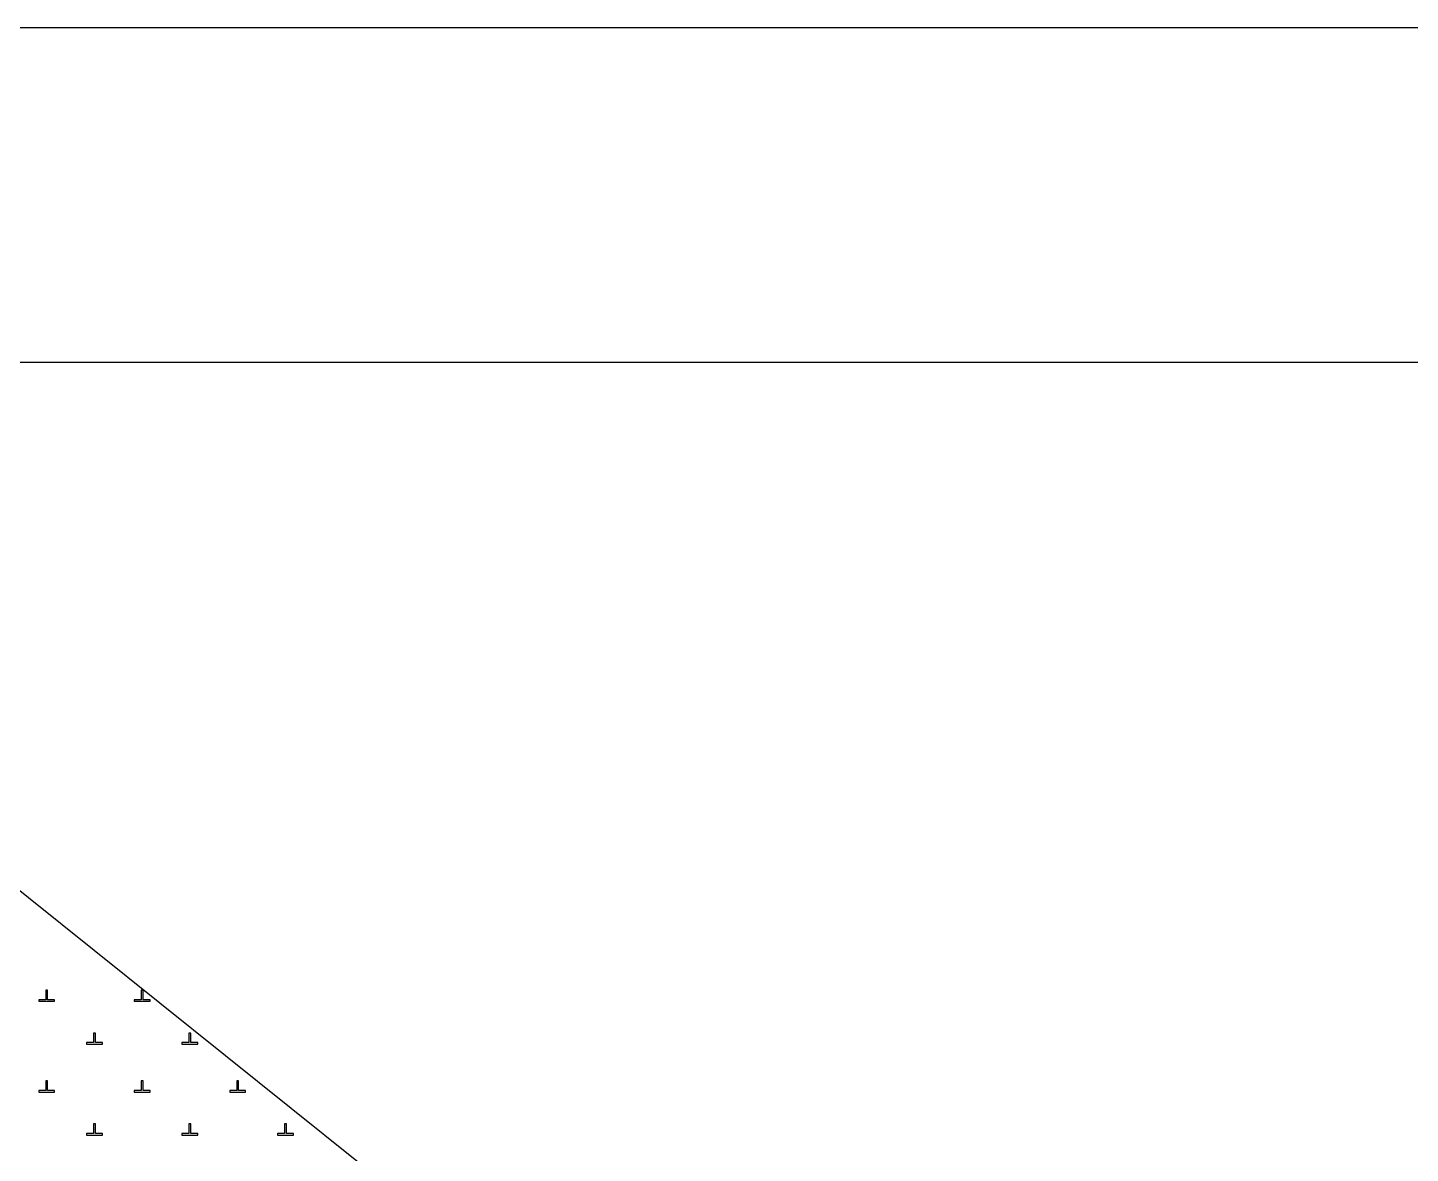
# Model space of a CAD drawing. Extents: x 550890 to 551618, y 1839259 to 1840146.
# Drawn here: x 551406.29 to 551449.73, y 1840075.16 to 1840110.5 of the extents above; entities that cross this region are included whole.
import ezdxf

# ---------------------------------------------------------------- set-up
doc = ezdxf.new("R2010")
doc.units = 0
for name, color, linetype in [('Level 19', 7, 'Continuous'), ('Level 23', 7, 'Continuous'), ('Level 63', 7, 'Continuous')]:
    doc.layers.add(name, color=color, linetype=linetype)

msp = doc.modelspace()

# ---------------------------------------------------------------- linework, layer by layer
at = {"layer": 'Level 19'}
for p, q in [((551406.86, 1840079.98), (551406.64, 1840079.98)), ((551406.64, 1840079.98), (551406.64, 1840079.93)), ((551406.64, 1840079.93), (551407.14, 1840079.93)), ((551406.92, 1840080.28), (551406.86, 1840080.28)), ((551406.86, 1840080.28), (551406.86, 1840079.98)), ((551406.92, 1840079.98), (551406.92, 1840080.28)), ((551407.14, 1840079.98), (551406.92, 1840079.98)), ((551407.14, 1840079.93), (551407.14, 1840079.98)), ((551409.86, 1840079.98), (551409.64, 1840079.98)), ((551409.64, 1840079.98), (551409.64, 1840079.93)), ((551409.64, 1840079.93), (551410.14, 1840079.93)), ((551409.92, 1840080.28), (551409.86, 1840080.28)), ((551409.86, 1840080.28), (551409.86, 1840079.98)), ((551409.92, 1840079.98), (551409.92, 1840080.28)), ((551410.14, 1840079.98), (551409.92, 1840079.98)), ((551410.14, 1840079.93), (551410.14, 1840079.98)), ((551408.36, 1840078.63), (551408.14, 1840078.63)), ((551408.14, 1840078.63), (551408.14, 1840078.58)), ((551408.14, 1840078.58), (551408.64, 1840078.58)), ((551408.42, 1840078.93), (551408.36, 1840078.93)), ((551408.36, 1840078.93), (551408.36, 1840078.63)), ((551408.42, 1840078.63), (551408.42, 1840078.93)), ((551408.64, 1840078.63), (551408.42, 1840078.63)), ((551408.64, 1840078.58), (551408.64, 1840078.63)), ((551411.36, 1840078.63), (551411.14, 1840078.63)), ((551411.14, 1840078.63), (551411.14, 1840078.58)), ((551411.14, 1840078.58), (551411.64, 1840078.58)), ((551411.42, 1840078.93), (551411.36, 1840078.93)), ((551411.36, 1840078.93), (551411.36, 1840078.63)), ((551411.42, 1840078.63), (551411.42, 1840078.93)), ((551411.64, 1840078.63), (551411.42, 1840078.63)), ((551411.64, 1840078.58), (551411.64, 1840078.63)), ((551406.92, 1840077.43), (551406.86, 1840077.43)), ((551406.86, 1840077.43), (551406.86, 1840077.13)), ((551406.92, 1840077.13), (551406.92, 1840077.43)), ((551409.92, 1840077.43), (551409.86, 1840077.43)), ((551409.86, 1840077.43), (551409.86, 1840077.13)), ((551409.92, 1840077.13), (551409.92, 1840077.43)), ((551412.92, 1840077.43), (551412.86, 1840077.43)), ((551412.86, 1840077.43), (551412.86, 1840077.13)), ((551412.92, 1840077.13), (551412.92, 1840077.43)), ((551406.86, 1840077.13), (551406.64, 1840077.13)), ((551406.64, 1840077.13), (551406.64, 1840077.08)), ((551406.64, 1840077.08), (551407.14, 1840077.08)), ((551407.14, 1840077.13), (551406.92, 1840077.13)), ((551407.14, 1840077.08), (551407.14, 1840077.13)), ((551409.86, 1840077.13), (551409.64, 1840077.13)), ((551409.64, 1840077.13), (551409.64, 1840077.08)), ((551409.64, 1840077.08), (551410.14, 1840077.08)), ((551410.14, 1840077.13), (551409.92, 1840077.13)), ((551410.14, 1840077.08), (551410.14, 1840077.13)), ((551412.86, 1840077.13), (551412.64, 1840077.13)), ((551412.64, 1840077.13), (551412.64, 1840077.08)), ((551412.64, 1840077.08), (551413.14, 1840077.08)), ((551413.14, 1840077.13), (551412.92, 1840077.13)), ((551413.14, 1840077.08), (551413.14, 1840077.13)), ((551408.42, 1840076.08), (551408.36, 1840076.08)), ((551408.36, 1840076.08), (551408.36, 1840075.78)), ((551408.42, 1840075.78), (551408.42, 1840076.08)), ((551411.42, 1840076.08), (551411.36, 1840076.08)), ((551411.36, 1840076.08), (551411.36, 1840075.78)), ((551411.42, 1840075.78), (551411.42, 1840076.08)), ((551414.42, 1840076.08), (551414.36, 1840076.08)), ((551414.36, 1840076.08), (551414.36, 1840075.78)), ((551414.42, 1840075.78), (551414.42, 1840076.08)), ((551408.36, 1840075.78), (551408.14, 1840075.78)), ((551408.14, 1840075.78), (551408.14, 1840075.73)), ((551408.14, 1840075.73), (551408.64, 1840075.73)), ((551408.64, 1840075.78), (551408.42, 1840075.78)), ((551408.64, 1840075.73), (551408.64, 1840075.78)), ((551411.36, 1840075.78), (551411.14, 1840075.78)), ((551411.14, 1840075.78), (551411.14, 1840075.73)), ((551411.14, 1840075.73), (551411.64, 1840075.73)), ((551411.64, 1840075.78), (551411.42, 1840075.78)), ((551411.64, 1840075.73), (551411.64, 1840075.78)), ((551414.36, 1840075.78), (551414.14, 1840075.78)), ((551414.14, 1840075.78), (551414.14, 1840075.73)), ((551414.14, 1840075.73), (551414.64, 1840075.73)), ((551414.64, 1840075.78), (551414.42, 1840075.78)), ((551414.64, 1840075.73), (551414.64, 1840075.78))]:
    msp.add_line(p, q, dxfattribs=at)
at = {"layer": 'Level 23'}
msp.add_lwpolyline([(551536.48, 1839869.75), (551540.82, 1839945.93), (551540.38, 1839955.25), (551538.81, 1839963.99), (551536.79, 1839970.12), (551532.43, 1839978.75), (551527.81, 1839986.2), (551521.78, 1839991.93), (551515.92, 1839996.51), (551468.78, 1840031.67), (551456.7, 1840040.77), (551447.59, 1840048.84), (551426.95, 1840066.64), (551402.18, 1840086.48), (551380.41, 1840102.63)], dxfattribs=at)
at = {"layer": 'Level 63'}
msp.add_lwpolyline([(550889.5, 1840110.5), (551610.5, 1840110.5), (551610.5, 1839389.5), (550889.5, 1839389.5)], close=True, dxfattribs=at)
msp.add_lwpolyline([(551383.96, 1840100), (551600, 1840100), (551600, 1839400), (550900, 1839400), (550900, 1840100), (551379.89, 1840100)], dxfattribs=at)

doc.saveas('drawing.dxf')
